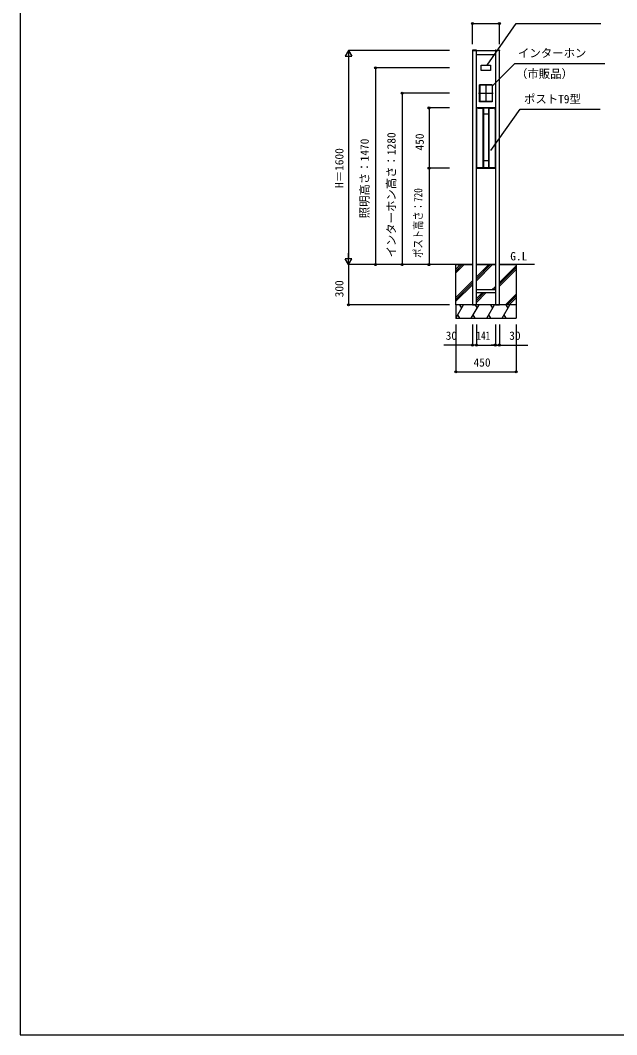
# Model space of a CAD drawing. Units: millimetres, scale not verified. Extents: x -4375 to 4375, y -6498 to 6471.
# Drawn here: x -4375 to 76, y -6498 to 1076 of the extents above; entities that cross this region are included whole.
import ezdxf
from ezdxf.enums import TextEntityAlignment as Align

# ---------------------------------------------------------------- set-up
doc = ezdxf.new("R2010")
doc.units = ezdxf.units.MM
doc.header["$LTSCALE"] = 30
for name, color, linetype in [('0-1_USER1', 3, 'Continuous'), ('0-2_YKK_A1', 4, 'Continuous'), ('0-3_YKK_D', 6, 'Continuous'), ('0-4_YKK_ZWAK', 7, 'Continuous')]:
    doc.layers.add(name, color=color, linetype=linetype)
doc.styles.add('ＭＳ ゴシック', font='')
doc.styles.get('ＭＳ ゴシック').set_extended_font_data('MS Gothic')

msp = doc.modelspace()

# ---------------------------------------------------------------- linework, layer by layer
at = {"layer": '0-2_YKK_A1'}
for p, q in [((-971, 851.6), (-1001, 851.6)), ((-1001, 851.6), (-1001, -748.4)), ((-1000.65, 851.6), (-971.65, 851.6)), ((-971.71, 853.6), (-1000.59, 853.6)), ((-971.65, 851.6), (-970.65, 851.6)), ((-971, -748.4), (-971, 851.6)), ((-970.65, 851.6), (-970.71, 852.66)), ((-970.5, 851.6), (-830.5, 851.6)), ((-830.35, 851.6), (-830.29, 852.66)), ((-829.35, 851.6), (-830.35, 851.6)), ((-800, 851.6), (-830, 851.6)), ((-830, 851.6), (-830, -748.4)), ((-800.35, 851.6), (-829.35, 851.6)), ((-829.29, 853.6), (-800.41, 853.6)), ((-800, -748.4), (-800, 851.6)), ((-970.5, 821.6), (-830.5, 821.6)), ((-955.7, 531.6), (-845.3, 531.6)), ((-853.25, 594.3), (-947.75, 594.3)), ((-947.7, 593.1), (-947.7, 470.1)), ((-900.5, 595.6), (-900.5, 467.6)), ((-853.3, 593.1), (-853.3, 470.1)), ((-853.25, 468.9), (-947.75, 468.9)), ((-970.57, 420.87), (-970.57, -27.27)), ((-970.23, 421.6), (-970.5, 421.6)), ((-970.5, 409.8), (-970.5, 421.6)), ((-970.5, 408), (-970.5, -13)), ((-970.09, 420.39), (-970.09, -23.65)), ((-969.7, 421.8), (-969.5, 421.8)), ((-831.43, 421.87), (-969.57, 421.87)), ((-831.5, 421.8), (-969.5, 421.8)), ((-922, 421.59), (-924.4, 421.24)), ((-923.4, 420.24), (-923.4, -22.5)), ((-922, 421.59), (-918.5, 421.59)), ((-921, 420.59), (-921, -26.21)), ((-919, 421.09), (-919, 377.48)), ((-918.93, 421.03), (-918.93, 377.79)), ((-918.5, 421.59), (-918.44, 421.53)), ((-882.5, 421.59), (-882.56, 421.53)), ((-882.5, 421.59), (-879, 421.59)), ((-882.07, 421.03), (-882.07, 377.79)), ((-882, 421.09), (-882, 377.48)), ((-880, 420.59), (-880, -26.21)), ((-879, 421.59), (-876.6, 421.24)), ((-877.6, 420.24), (-877.6, -22.64)), ((-831.3, 421.8), (-831.5, 421.8)), ((-830.91, 420.39), (-830.91, -23.79)), ((-830.77, 421.6), (-830.5, 421.6)), ((-830.5, 409.8), (-830.5, 421.6)), ((-830.5, 408), (-830.5, -13)), ((-830.43, 420.87), (-830.43, -27.27)), ((-920.18, 28.62), (-920.18, 374.98)), ((-920.18, 374.98), (-920, 374.8)), ((-920, 28.8), (-920, 374.8)), ((-919.16, 374.3), (-919.16, 29.3)), ((-919, 377.48), (-918.93, 377.79)), ((-918.93, 374.08), (-918.93, 29.52)), ((-918.5, 376.98), (-918.45, 377.3)), ((-918.5, 376.98), (-918.18, 376.98)), ((-918.18, 376.98), (-918, 376.8)), ((-882.84, 375.3), (-918.16, 375.3)), ((-918, 376.8), (-883, 376.8)), ((-882.82, 376.98), (-883, 376.8)), ((-882.5, 376.98), (-882.82, 376.98)), ((-882.5, 376.98), (-882.55, 377.3)), ((-882, 377.48), (-882.07, 377.79)), ((-882.07, 374.08), (-882.07, 29.52)), ((-881.84, 374.3), (-881.84, 29.3)), ((-880.82, 374.98), (-881, 374.8)), ((-881, 374.8), (-881, 28.8)), ((-880.82, 374.98), (-880.82, 28.62)), ((-920.18, 28.62), (-920, 28.8)), ((-919, 26.12), (-919, -25.8)), ((-918.93, 25.81), (-919, 26.12)), ((-918.93, 25.81), (-918.93, -23.42)), ((-918.45, 26.3), (-918.5, 26.62)), ((-918.5, 26.62), (-918.18, 26.62)), ((-918.18, 26.62), (-918, 26.8)), ((-918.16, 28.3), (-882.84, 28.3)), ((-883, 26.8), (-918, 26.8)), ((-882.82, 26.62), (-883, 26.8)), ((-882.5, 26.62), (-882.82, 26.62)), ((-882.55, 26.3), (-882.5, 26.62)), ((-882.07, 25.81), (-882, 26.12)), ((-882.07, 25.81), (-882.07, -23.42)), ((-882, 26.12), (-882, -25.8)), ((-880.82, 28.62), (-881, 28.8)), ((-970.5, -13.4), (-970.5, -28)), ((-970.23, -28), (-970.5, -28)), ((-970.2, -26.9), (-970.09, -23.65)), ((-969.7, -28.2), (-969.5, -28.2)), ((-951.32, -28.27), (-969.57, -28.27)), ((-969.5, -28.2), (-831.5, -28.2)), ((-951.32, -28.27), (-948.95, -28.13)), ((-942.05, -28.13), (-939.68, -28.27)), ((-904.97, -28.27), (-939.68, -28.27)), ((-922, -26.78), (-923.4, -22.5)), ((-920.97, -27.02), (-922, -26.78)), ((-921.97, -28.06), (-920.94, -28.06)), ((-920.97, -27.02), (-921, -26.21)), ((-919, -25.8), (-918.93, -23.92)), ((-861.32, -28.27), (-896.03, -28.27)), ((-879.03, -28.05), (-880.06, -28.06)), ((-880, -26.21), (-880.03, -27.02)), ((-879.04, -26.79), (-880.03, -27.02)), ((-877.6, -22.64), (-879.04, -26.79)), ((-861.32, -28.27), (-858.95, -28.13)), ((-852.05, -28.13), (-849.68, -28.27)), ((-831.43, -28.27), (-849.68, -28.27)), ((-831.3, -28.2), (-831.5, -28.2)), ((-830.91, -23.79), (-830.79, -26.9)), ((-830.77, -28), (-830.5, -28)), ((-830.5, -13.4), (-830.5, -28)), ((-1001, -748.4), (-1211.01, -748.4)), ((-1125, -781.72), (-1091.68, -748.4)), ((-1125, -795.87), (-1077.53, -748.4)), ((-1125, -810.01), (-1063.39, -748.4)), ((-1001, -748.4), (-1001, -1048.4)), ((-830, -748.4), (-971, -748.4)), ((-971, -839.86), (-879.54, -748.4)), ((-971, -854), (-865.4, -748.4)), ((-971, -868.14), (-851.26, -748.4)), ((-971, -748.4), (-830, -748.4)), ((-830, -748.4), (-830, -1048.4)), ((-539.03, -748.4), (-800, -748.4)), ((-800, -880.99), (-675, -755.99)), ((-800, -895.13), (-675, -770.13)), ((-800, -909.27), (-675, -784.27)), ((-1125, -993.86), (-1001, -869.86)), ((-1125, -1008), (-1001, -884)), ((-1125, -1022.14), (-1001, -898.14)), ((-830, -936.9), (-971, -936.9)), ((-830, -959.9), (-971, -959.9)), ((-971, -1001.99), (-928.91, -959.9)), ((-971, -1016.13), (-914.77, -959.9)), ((-971, -1030.27), (-900.63, -959.9)), ((-855.91, -936.9), (-830, -910.99)), ((-841.77, -936.9), (-830, -925.13)), ((-755.28, -1048.4), (-675, -968.12)), ((-741.14, -1048.4), (-675, -982.26)), ((-1125, -1148.4), (-1067.27, -1048.4)), ((-1097.26, -1048.4), (-1082.26, -1074.38)), ((-1009.53, -1148.4), (-951.8, -1048.4)), ((-981.79, -1048.4), (-966.79, -1074.38)), ((-894.06, -1148.4), (-836.33, -1048.4)), ((-866.32, -1048.4), (-851.32, -1074.38)), ((-778.59, -1148.4), (-720.85, -1048.4)), ((-750.85, -1048.4), (-735.85, -1074.38)), ((-726.99, -1048.4), (-675, -996.41)), ((-675, -1048.4), (-675, -1148.4)), ((-1095, -1148.4), (-1110, -1122.42)), ((-979.53, -1148.4), (-994.53, -1122.42)), ((-864.06, -1148.4), (-879.06, -1122.42)), ((-748.59, -1148.4), (-763.59, -1122.42)), ((-1125, -1148.4), (-675, -1148.4))]:
    msp.add_line(p, q, dxfattribs=at)
for points in [[(-1001.59, 852.66), (-1001.65, 851.6), (-1000.65, 851.6)], [(-799.41, 852.66), (-799.35, 851.6), (-800.35, 851.6)], [(-948, 593.1), (-946.5, 593.1), (-946.5, 470.1), (-948, 470.1)], [(-853.25, 594.6), (-853.25, 593.1), (-947.75, 593.1), (-947.75, 594.6)], [(-853, 593.1), (-854.5, 593.1), (-854.5, 470.1), (-853, 470.1)], [(-853.25, 468.6), (-853.25, 470.1), (-947.75, 470.1), (-947.75, 468.6)], [(-923, -27.78), (-924.5, -27.78), (-925.99, -27.78), (-927.49, -27.78), (-928.99, -27.78), (-930.49, -27.78), (-931.99, -27.79), (-933.49, -27.79), (-934.98, -27.79), (-936.48, -27.79), (-937.98, -27.8), (-939.47, -27.8), (-940.97, -27.8), (-942.47, -27.81), (-943.96, -27.81), (-945.45, -27.82), (-946.95, -27.82), (-948.44, -27.83), (-949.93, -27.83), (-951.42, -27.84), (-952.91, -27.84), (-954.39, -27.85), (-955.88, -27.86), (-957.37, -27.86), (-958.85, -27.87), (-960.33, -27.88), (-961.81, -27.89), (-963.29, -27.89), (-964.77, -27.9), (-966.25, -27.91), (-967.72, -27.92), (-969.2, -27.93)], [(-969.09, -23.64), (-967.56, -23.63), (-966.04, -23.62), (-964.51, -23.61), (-962.98, -23.6), (-961.45, -23.6), (-959.92, -23.59), (-958.38, -23.58), (-956.85, -23.57), (-955.31, -23.57), (-953.77, -23.56), (-952.23, -23.55), (-950.69, -23.55), (-949.15, -23.54), (-947.61, -23.54), (-946.07, -23.53), (-944.52, -23.53), (-942.98, -23.52), (-941.43, -23.52), (-939.89, -23.51), (-938.34, -23.51), (-936.79, -23.51), (-935.24, -23.5), (-933.69, -23.5), (-932.15, -23.5), (-930.6, -23.5), (-929.05, -23.5), (-927.5, -23.5), (-925.95, -23.5), (-924.4, -23.5)], [(-921, -26.21), (-920, -26), (-919, -25.8)], [(-880.06, -28.06), (-881.32, -28.07), (-882.58, -28.08), (-883.85, -28.08), (-885.12, -28.09), (-886.39, -28.1), (-887.66, -28.1), (-888.94, -28.11), (-890.22, -28.12), (-891.5, -28.12), (-892.78, -28.12), (-894.07, -28.13), (-895.35, -28.13), (-896.64, -28.13), (-897.92, -28.13), (-899.21, -28.13), (-900.5, -28.14), (-901.79, -28.13), (-903.08, -28.13), (-904.36, -28.13), (-905.65, -28.13), (-906.93, -28.13), (-908.22, -28.12), (-909.5, -28.12), (-910.78, -28.12), (-912.06, -28.11), (-913.34, -28.1), (-914.61, -28.1), (-915.88, -28.09), (-917.15, -28.08), (-918.42, -28.08), (-919.68, -28.07), (-920.94, -28.06)], [(-918.44, -23.92), (-917.22, -23.93), (-915.99, -23.94), (-914.76, -23.95), (-913.53, -23.96), (-912.3, -23.96), (-911.06, -23.97), (-909.82, -23.97), (-908.58, -23.98), (-907.34, -23.98), (-906.1, -23.98), (-904.86, -23.99), (-903.61, -23.99), (-902.37, -23.99), (-901.12, -23.99), (-899.88, -23.99), (-898.63, -23.99), (-897.39, -23.99), (-896.14, -23.99), (-894.9, -23.98), (-893.66, -23.98), (-892.42, -23.98), (-891.18, -23.97), (-889.94, -23.97), (-888.7, -23.96), (-887.47, -23.96), (-886.24, -23.95), (-885.01, -23.94), (-883.78, -23.93), (-882.56, -23.92)], [(-882.07, -23.92), (-882, -25.8), (-881, -26), (-880, -26.21)], [(-831.8, -27.94), (-833.27, -27.93), (-834.75, -27.92), (-836.23, -27.91), (-837.71, -27.9), (-839.19, -27.89), (-840.67, -27.88), (-842.16, -27.88), (-843.64, -27.87), (-845.13, -27.86), (-846.62, -27.85), (-848.11, -27.85), (-849.6, -27.84), (-851.09, -27.84), (-852.58, -27.83), (-854.07, -27.83), (-855.57, -27.82), (-857.06, -27.82), (-858.56, -27.81), (-860.05, -27.81), (-861.55, -27.8), (-863.05, -27.8), (-864.55, -27.8), (-866.04, -27.8), (-867.54, -27.79), (-869.04, -27.79), (-870.54, -27.79), (-872.04, -27.79), (-873.54, -27.79), (-875.04, -27.79), (-876.54, -27.79), (-878.04, -27.79)], [(-876.6, -23.64), (-875.05, -23.64), (-873.5, -23.64), (-871.95, -23.64), (-870.4, -23.65), (-868.85, -23.65), (-867.31, -23.65), (-865.76, -23.65), (-864.21, -23.65), (-862.66, -23.66), (-861.11, -23.66), (-859.57, -23.66), (-858.02, -23.67), (-856.48, -23.67), (-854.93, -23.68), (-853.39, -23.68), (-851.85, -23.69), (-850.31, -23.69), (-848.77, -23.7), (-847.23, -23.71), (-845.69, -23.71), (-844.15, -23.72), (-842.62, -23.73), (-841.08, -23.73), (-839.55, -23.74), (-838.02, -23.75), (-836.49, -23.76), (-834.96, -23.77), (-833.44, -23.78), (-831.91, -23.79)], [(-800, -748.4), (-675, -748.4), (-675, -1048.4), (-1125, -1048.4), (-1125, -748.4), (-1001, -748.4)], [(-1001, -1048.4), (-971, -1048.4), (-971, -748.4)], [(-830, -1048.4), (-800, -1048.4), (-800, -748.4)], [(-675, -1048.4), (-1125, -1048.4), (-1125, -1148.4)]]:
    msp.add_lwpolyline(points, dxfattribs=at)
for points in [[(-935.5, 741.6), (-865.5, 741.6), (-865.5, 701.6), (-935.5, 701.6)], [(-853, 468.6), (-948, 468.6), (-948, 594.6), (-853, 594.6)], [(-970.5, 421.6), (-830.5, 421.6), (-830.5, 423.6), (-970.5, 423.6)]]:
    msp.add_lwpolyline(points, close=True, dxfattribs=at)
for centre, radius, start, end in [((-1000.59, 852.6), 1, 90, 176.5), ((-971.71, 852.6), 1, 3.5, 90), ((-829.29, 852.6), 1, 90, 176.5), ((-800.41, 852.6), 1, 3.5, 90), ((-969.57, 420.87), 1, 90, 180), ((-969.7, 421), 0.8, 90, 131.40962), ((-969.09, 420.39), 1, 89.62807, 180), ((-924.4, 420.24), 1, 360, 89.992), ((-922, 420.59), 1, 0, 90), ((-918.5, 421.09), 0.5, 90, 180), ((-918.43, 421.03), 0.5, 90.40692, 180), ((-882.57, 421.03), 0.5, 0, 89.59308), ((-882.5, 421.09), 0.5, 0, 90), ((-879, 420.59), 1, 90, 180), ((-876.6, 420.24), 1, 90.008, 180), ((-831.91, 420.39), 1, 360, 90.37193), ((-831.43, 420.87), 1, 0, 90), ((-831.3, 421), 0.8, 48.59038, 90), ((-918.18, 374.98), 2, 90, 180), ((-918, 374.8), 2, 90, 180), ((-918.16, 374.3), 1, 90, 180), ((-918.5, 377.48), 0.5, 180, 270), ((-918.43, 377.79), 0.5, 180, 267.94447), ((-917.93, 374.08), 1, 90.3952, 180), ((-883.07, 374.08), 1, 0, 89.6048), ((-883, 374.8), 2, 0, 90), ((-882.84, 374.3), 1, 0, 90), ((-882.82, 374.98), 2, 0, 90), ((-882.57, 377.79), 0.5, 272.05553, 360), ((-882.5, 377.48), 0.5, 270, 0), ((-918.18, 28.62), 2, 180, 270), ((-918, 28.8), 2, 180, 270), ((-918.16, 29.3), 1, 180, 270), ((-918.5, 26.12), 0.5, 90, 180), ((-917.93, 29.52), 1, 180, 269.6048), ((-918.43, 25.81), 0.5, 92.05553, 180), ((-883.07, 29.52), 1, 270.3952, 0), ((-883, 28.8), 2, 270, 0), ((-882.84, 29.3), 1, 270, 0), ((-882.82, 28.62), 2, 270, 0), ((-882.57, 25.81), 0.5, 0, 87.94447), ((-882.5, 26.12), 0.5, 0, 90), ((-969.57, -27.27), 1, 180, 270), ((-969.7, -27.4), 0.8, 228.59038, 270), ((-969.2, -26.93), 1, 178.08913, 270.38081), ((-969.09, -22.64), 1, 180, 270.367), ((-924.4, -22.5), 1, 270.00672, 0), ((-923, -26.78), 1, 269.99543, 360), ((-921.97, -27.06), 1, 270, 1.85259), ((-918.43, -23.42), 0.5, 180, 269.57265), ((-882.57, -23.42), 0.5, 270.42308, 360), ((-879.03, -27.05), 1, 178.14741, 270), ((-878.04, -26.79), 1, 180, 270.00489), ((-876.6, -22.64), 1, 180, 269.99328), ((-831.91, -22.79), 1, 269.63321, 360), ((-831.79, -26.94), 1, 269.61894, 2.04817), ((-831.43, -27.27), 1, 270, 0), ((-831.3, -27.4), 0.8, 270, 311.40962)]:
    msp.add_arc(centre, radius, start, end, dxfattribs=at)
for centre, major_axis, ratio, start_param, end_param in [((-923.4, 429.97), (-250, 0), 0.034921, 1.3869999, 1.5667969), ((-900.5, 418.45), (-90, 0), 0.034921, 4.5117463, 4.9130317), ((-877.6, 429.97), (250, 0), 0.034921, 4.7163884, 4.8961854), ((-900.5, 392.85), (-90, 0), 0.176327, 1.3699906, 1.7716021), ((-900.5, 372), (90, 0), 0.034921, 1.3757818, 1.7658109), ((-900.5, 10.75), (90, 0), 0.176327, 1.3699906, 1.7716021), ((-900.5, 31.6), (-90, 0), 0.034921, 1.3757818, 1.7658109), ((-945.5, -28.2), (-4, 0), 0.034921, 3.6740968, 5.7506812), ((-900.5, -28.41), (-6, 0), 0.034921, 3.8713203, 5.5534577), ((-855.5, -28.2), (-4, 0), 0.034921, 3.6740968, 5.7506812)]:
    msp.add_ellipse(centre, major_axis=major_axis, ratio=ratio, start_param=start_param, end_param=end_param, dxfattribs=at)
at = {"layer": '0-3_YKK_D'}
for p, q in [((-1001, 897.6), (-1001, 1052.6)), ((-1001, 1051.6), (-800, 1051.6)), ((-800, 897.6), (-800, 1052.6)), ((-1925, 851.6), (-1950, 808.3)), ((-1171.5, 851.6), (-1926, 851.6)), ((-1925, 851.6), (-1900, 808.3)), ((-1925, 851.6), (-1925, 765)), ((-1950, 808.3), (-1900, 808.3)), ((-1925, 801.6), (-1925, -698.4)), ((-1171.5, 721.6), (-1726, 721.6)), ((-1725, 721.6), (-1725, -748.4)), ((-1171.5, 531.6), (-1526, 531.6)), ((-1525, 531.6), (-1525, -748.4)), ((-1171.5, 421.6), (-1326, 421.6)), ((-1325, 421.6), (-1325, -28.4)), ((-1171.5, -28.4), (-1326, -28.4)), ((-1171.5, -28.4), (-1326, -28.4)), ((-1325, -28.4), (-1325, -748.4)), ((-1925, -748.4), (-1925, -661.8)), ((-1925, -748.4), (-1950, -705.1)), ((-1900, -705.1), (-1950, -705.1)), ((-1212.01, -748.4), (-1926, -748.4)), ((-1212.01, -748.4), (-1926, -748.4)), ((-1925, -748.4), (-1900, -705.1)), ((-1925, -748.4), (-1925, -1048.4)), ((-1212.01, -748.4), (-1726, -748.4)), ((-1212.01, -748.4), (-1526, -748.4)), ((-1212.01, -748.4), (-1326, -748.4)), ((-1171.5, -1048.4), (-1926, -1048.4)), ((-1125, -1194.4), (-1125, -1549.4)), ((-1001, -1195.4), (-1001, -1349.4)), ((-971, -1194.4), (-971, -1349.4)), ((-971, -1195.4), (-971, -1349.4)), ((-830, -1194.4), (-830, -1349.4)), ((-830, -1194.4), (-830, -1349.4)), ((-800, -1195.4), (-800, -1349.4)), ((-675, -1194.4), (-675, -1549.4)), ((-1001, -1348.4), (-1214.01, -1348.4)), ((-971, -1348.4), (-1001, -1348.4)), ((-971, -1348.4), (-830, -1348.4)), ((-971, -1348.4), (-941, -1348.4)), ((-830, -1348.4), (-860, -1348.4)), ((-830, -1348.4), (-800, -1348.4)), ((-800, -1348.4), (-586.99, -1348.4)), ((-1125, -1548.4), (-675, -1548.4))]:
    msp.add_line(p, q, dxfattribs=at)
for points in [[(-891.28, 741.6), (-674.21, 1051.6), (-643.62, 1051.6), (-42.4, 1051.6)], [(-853, 583.31), (-683.67, 752.64), (-11.88, 752.64)], [(-862.51, 103.05), (-645.44, 413.05), (-615.45, 413.05), (-48.52, 413.05)]]:
    msp.add_lwpolyline(points, dxfattribs=at)
for centre in [(-1001, 1051.6), (-800, 1051.6), (-1725, 721.6), (-1525, 531.6), (-1325, 421.6), (-1325, -28.4), (-1325, -28.4), (-1725, -748.4), (-1525, -748.4), (-1325, -748.4), (-1925, -1048.4), (-1001, -1348.4), (-971, -1348.4), (-971, -1348.4), (-830, -1348.4), (-830, -1348.4), (-800, -1348.4), (-1125, -1548.4), (-675, -1548.4)]:
    msp.add_circle(centre, 7.5, dxfattribs=at)
at = {"layer": '0-4_YKK_ZWAK'}
msp.add_line((-4375, 6251.6), (-4375, -6498.4), dxfattribs=at)
msp.add_lwpolyline([(-4375, -6498.4), (4375, -6498.4), (4375, 6251.6)], dxfattribs=at)

# ---------------------------------------------------------------- texts
at = {"layer": '0-1_USER1', "style": 'ＭＳ ゴシック'}
msp.add_text('G.L', height=62.32, dxfattribs=at).set_placement((-718.44, -735.33), align=Align.BOTTOM_LEFT)
at = {"layer": '0-3_YKK_D', "style": 'ＭＳ ゴシック'}
for s, p in [('インターホン', (-660.91, 781.17)), ('（市販品）', (-675.88, 626.46)), ('ポストT9型', (-616.38, 438.03)), ('30', (-1200.29, -1328.4)), ('30', (-726.28, -1328.4)), ('450', (-992.73, -1528.4))]:
    msp.add_text(s, height=62.32, dxfattribs=at).set_placement(p, align=Align.BOTTOM_LEFT)
for s, p in [('インターホン高さ：1280', (-1556.11, -694.95)), ('照明高さ：1470', (-1756.11, -401.94)), ('450', (-1345, 103.87)), ('H＝1600', (-1945, -175.63)), ('300', (-1945, -992.09))]:
    msp.add_text(s, height=62.32, rotation=90, dxfattribs=at).set_placement(p, align=Align.BOTTOM_LEFT)
at = {"layer": '0-3_YKK_D', "style": 'ＭＳ ゴシック', "width": 0.8}
msp.add_text('ポスト高さ：720', height=62.32, rotation=90, dxfattribs=at).set_placement((-1356.11, -698.46), align=Align.BOTTOM_LEFT)
msp.add_text('141', height=62.32, dxfattribs=at).set_placement((-970.63, -1328.4), align=Align.BOTTOM_LEFT)

doc.saveas('drawing.dxf')
